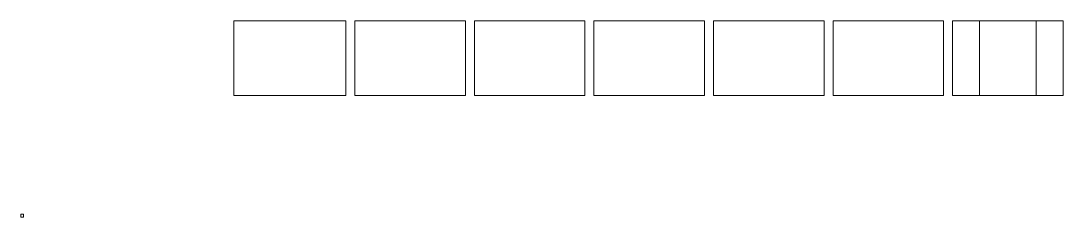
# Model space of a CAD drawing. Header units: millimetres. Extents: x 0 to 174, y 0 to 33.
import ezdxf

# ---------------------------------------------------------------- set-up
doc = ezdxf.new("R2010")
doc.units = ezdxf.units.MM
doc.header["$MEASUREMENT"] = 0
doc.layers.add('Layer 1', color=7, linetype='Continuous')

msp = doc.modelspace()

# ---------------------------------------------------------------- linework, layer by layer
at = {"layer": 'Layer 1', "color": 250, "lineweight": 18}
for points in [[(35.41, 20.13), (54.16, 20.13), (54.16, 32.63), (35.41, 32.63), (35.41, 20.13)], [(55.66, 20.13), (74.16, 20.13), (74.16, 32.63), (55.66, 32.63), (55.66, 20.13)], [(75.66, 20.13), (94.16, 20.13), (94.16, 32.63), (75.66, 32.63), (75.66, 20.13)], [(95.66, 20.13), (114.16, 20.13), (114.16, 32.63), (95.66, 32.63), (95.66, 20.13)], [(115.66, 20.13), (134.16, 20.13), (134.16, 32.63), (115.66, 32.63), (115.66, 20.13)], [(135.66, 20.13), (154.16, 20.13), (154.16, 32.63), (135.66, 32.63), (135.66, 20.13)], [(155.66, 20.13), (174.16, 20.13), (174.16, 32.63), (155.66, 32.63), (155.66, 20.13)]]:
    msp.add_lwpolyline(points, close=True, dxfattribs=at)
at = {"layer": 'Layer 1', "color": 114, "lineweight": 18}
msp.add_lwpolyline([(-0.21, -0.25), (0.21, -0.25), (0.21, 0.25), (-0.21, 0.25), (-0.21, -0.25)], close=True, dxfattribs=at)
at = {"layer": 'Layer 1', "color": 250, "lineweight": 18}
msp.add_open_spline([(160.16, 32.63), (160.16, 32.63), (169.66, 32.63), (169.66, 32.63), (169.66, 32.63), (169.66, 32.63), (169.66, 20.13), (169.66, 20.13), (169.66, 20.13), (169.66, 20.13), (160.16, 20.13), (160.16, 20.13), (160.16, 20.13), (160.16, 20.13), (160.16, 32.63), (160.16, 32.63)], degree=3, knots=[0, 0, 0, 0, 0.2, 0.2, 0.2, 0.2, 0.4, 0.4, 0.4, 0.4, 0.6, 0.6, 0.6, 0.6, 1, 1, 1, 1], dxfattribs=at)

doc.saveas('drawing.dxf')
